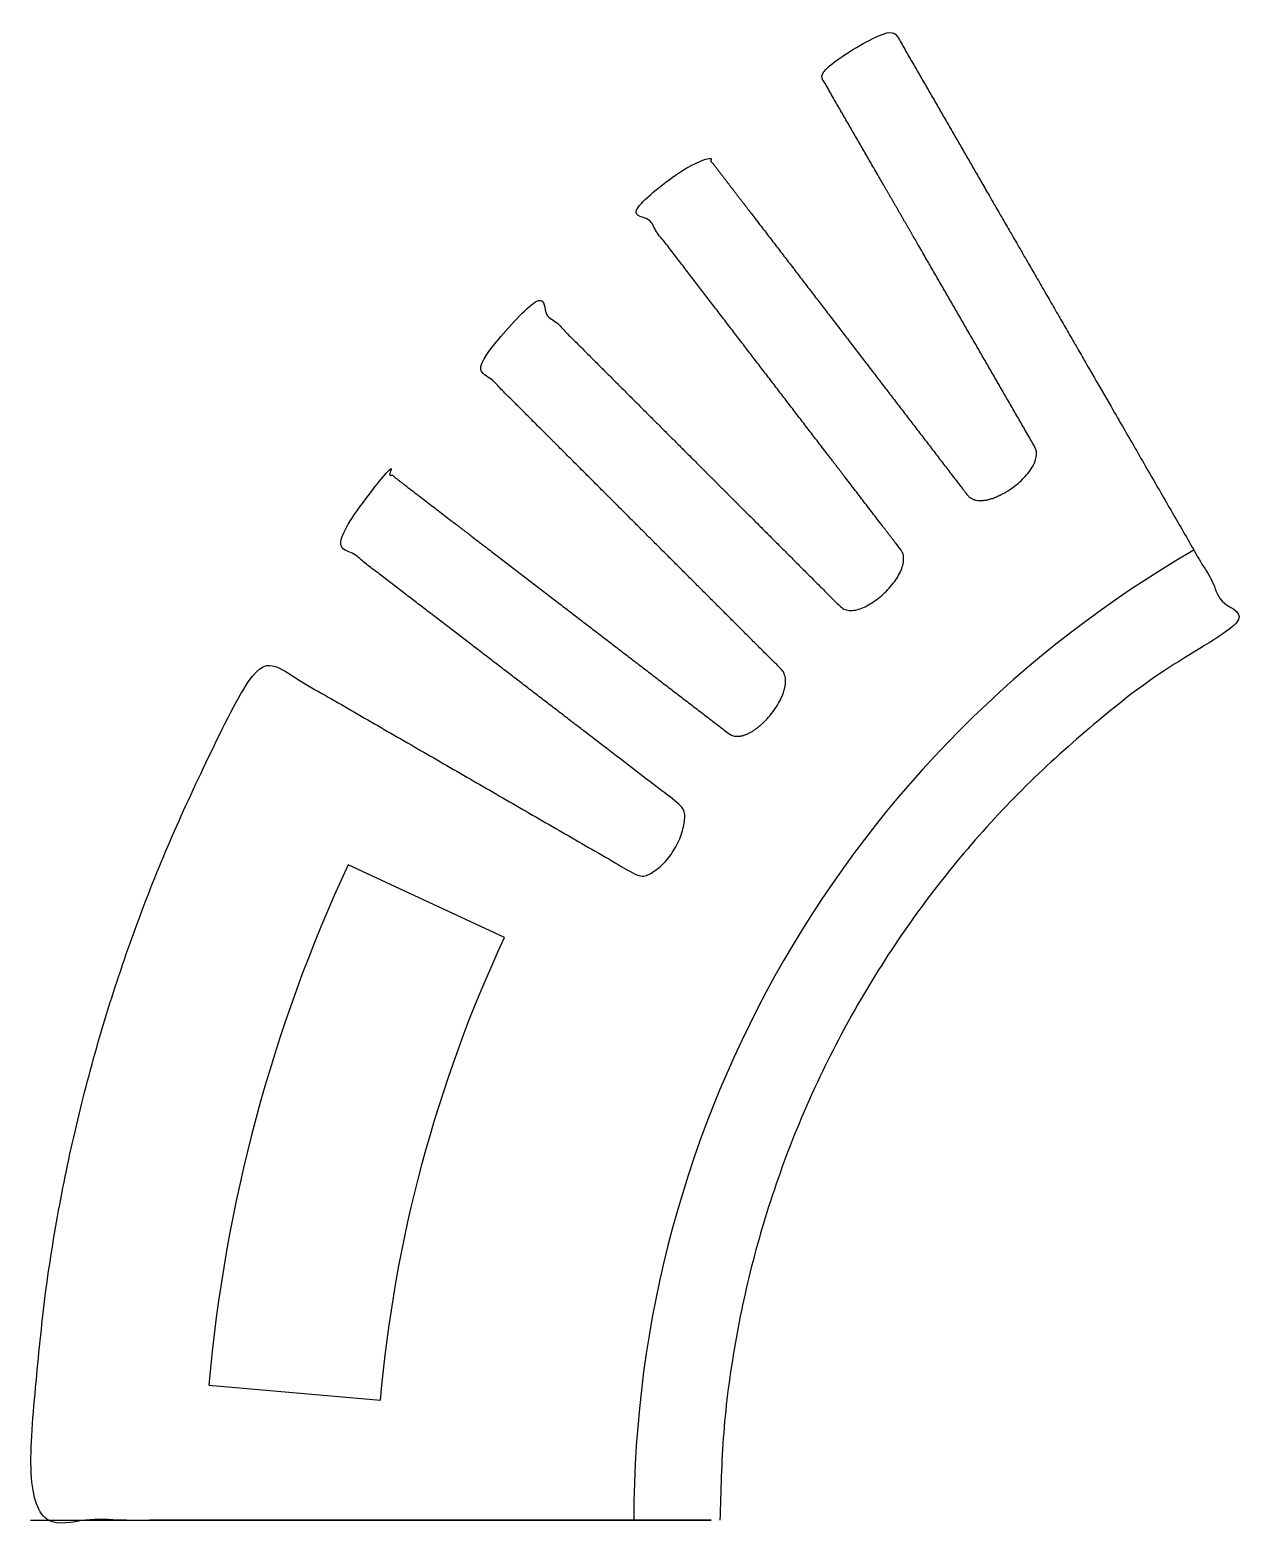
# Model space of a CAD drawing. Header units: centimetres. Extents: x 4.52 to 11.57, y 2.48 to 11.16.
import ezdxf

# ---------------------------------------------------------------- set-up
doc = ezdxf.new("R2010")
doc.units = ezdxf.units.CM
doc.layers.add('Detalii carcasa superioara 1', color=9, linetype='Continuous')

msp = doc.modelspace()

# ---------------------------------------------------------------- linework, layer by layer
at = {"layer": 'Detalii carcasa superioara 1'}
msp.add_lwpolyline([(7.2708, 5.8963), (6.3645, 6.3189, 0.087489), (5.5555, 3.2997), (6.5517, 3.2126, -0.087489)], format="xyb", close=True, dxfattribs=at)
msp.add_arc((14.5212, 2.5153), 6.5, 120, 180, dxfattribs=at)
msp.add_rational_spline([(4.5212, 2.5153), (5.8546, 2.5153), (7.1879, 2.5153), (8.5212, 2.5153), (7.1879, 2.5153), (5.8546, 2.5153), (4.5212, 2.5153), (4.5212, 4.2809), (4.9782, 5.9863), (5.861, 7.5153), (6.5827, 7.0987), (7.3044, 6.682), (8.026, 6.2653), (8.165, 6.1851), (8.4073, 6.5766), (8.28, 6.6743), (7.6178, 7.1825), (6.9556, 7.6906), (6.2933, 8.1988), (6.3881, 8.3359), (6.4862, 8.4707), (6.5877, 8.6029), (7.2488, 8.0956), (7.91, 7.5883), (8.5711, 7.081), (8.6984, 6.9833), (8.9898, 7.3399), (8.8763, 7.4534), (8.286, 8.0436), (7.6958, 8.6339), (7.1056, 9.2241), (7.2174, 9.3477), (7.3323, 9.4685), (7.4502, 9.5864), (8.0394, 8.9971), (8.6287, 8.4079), (9.2179, 7.8186), (9.3314, 7.7052), (9.6668, 8.0206), (9.5691, 8.148), (9.061, 8.8102), (8.5528, 9.4724), (8.0447, 10.1347), (8.1717, 10.2426), (8.3014, 10.3474), (8.4336, 10.4489), (8.9409, 9.7877), (9.4482, 9.1266), (9.9555, 8.4655), (10.0532, 8.3382), (10.4269, 8.6072), (10.3467, 8.7462), (9.9293, 9.4691), (9.512, 10.1919), (9.0946, 10.9148), (9.2346, 11.0053), (9.3769, 11.0922), (9.5212, 11.1756), (9.9379, 10.4539), (10.3546, 9.7322), (10.7712, 9.0105), (11.0212, 8.5775), (11.2712, 8.1445), (11.5212, 7.7115), (9.6193, 6.6134), (8.5212, 4.7115), (8.5212, 2.5153)], [1, 1, 1, 1, 1, 1, 1, 0.977283884193, 0.977283884193, 1, 1, 1, 1, 1, 1, 1, 1, 1, 1, 0.999791634104, 0.999791634104, 1, 1, 1, 1, 1, 1, 1, 1, 1, 1, 0.999791634104, 0.999791634104, 1, 1, 1, 1, 1, 1, 1, 1, 1, 1, 0.999791634104, 0.999791634104, 1, 1, 1, 1, 1, 1, 1, 1, 1, 1, 0.999791634104, 0.999791634104, 1, 1, 1, 1, 1, 1, 1, 0.910683602523, 0.910683602523, 1], degree=3, knots=[0, 0, 0, 0, 1, 1, 1, 2, 2, 2, 2.523599, 2.523599, 2.523599, 3.523599, 3.523599, 3.523599, 4.005049, 4.005049, 4.005049, 5.005049, 5.005049, 5.005049, 5.055054, 5.055054, 5.055054, 6.055054, 6.055054, 6.055054, 6.536505, 6.536505, 6.536505, 7.536505, 7.536505, 7.536505, 7.58651, 7.58651, 7.58651, 8.58651, 8.58651, 8.58651, 9.067961, 9.067961, 9.067961, 10.067961, 10.067961, 10.067961, 10.117966, 10.117966, 10.117966, 11.117966, 11.117966, 11.117966, 11.599416, 11.599416, 11.599416, 12.599416, 12.599416, 12.599416, 12.649422, 12.649422, 12.649422, 13.649422, 13.649422, 13.649422, 14.649422, 14.649422, 14.649422, 15.696619, 15.696619, 15.696619, 15.696619], dxfattribs=at)

doc.saveas('drawing.dxf')
